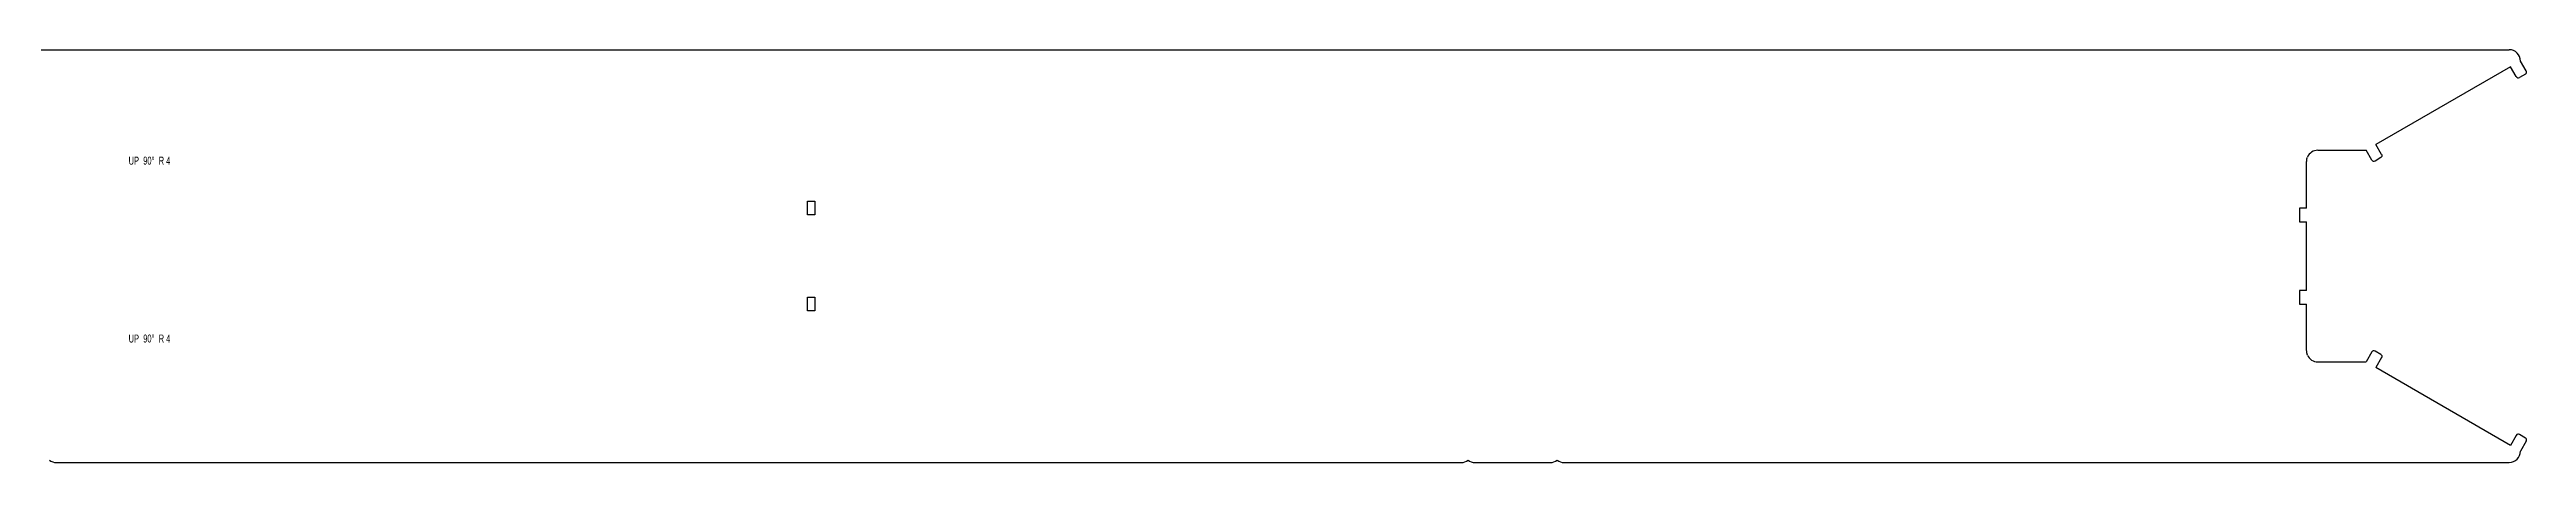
# Model space of a CAD drawing. Header units: millimetres. Extents: x 4 to 1987, y 4 to 184.
# Drawn here: x 903 to 1987, y 4 to 184 of the extents above; entities that cross this region are included whole.
import ezdxf

# ---------------------------------------------------------------- set-up
doc = ezdxf.new("R2010")
doc.units = ezdxf.units.MM
doc.layers.add('CUT', color=7, linetype='Continuous', lineweight=25)
doc.styles.add('SLDTEXTSTYLE0', font='TXT', dxfattribs={"width": 0.645833})

msp = doc.modelspace()

# ---------------------------------------------------------------- linework, layer by layer
at = {"layer": 'CUT', "color": 3}
for p, q in [((8.8, 184.4), (1979.5, 184.4)), ((1980.1, 176.9), (1921.2, 142.9)), ((1982.6, 172.6), (1980.1, 176.9)), ((1986.6, 173.7), (1984, 172.2)), ((1987, 175.1), (1984.5, 179.4)), ((1923.7, 138.6), (1921.2, 142.9)), ((1890.8, 115.1), (1890.8, 135.4)), ((1895.8, 140.4), (1916.9, 140.4)), ((1919.4, 136.1), (1916.9, 140.4)), ((1923.4, 137.2), (1920.8, 135.7)), ((1234.7, 112.1), (1234.7, 118.1)), ((1234.7, 118.1), (1237.9, 118.1)), ((1237.9, 112.1), (1234.7, 112.1)), ((1237.9, 118.1), (1237.9, 112.1)), ((1890.8, 115.1), (1887.7, 115.1)), ((1887.7, 115.1), (1887.7, 109.1)), ((1887.7, 109.1), (1890.8, 109.1)), ((1890.8, 79.1), (1890.8, 109.1)), ((1234.7, 70.1), (1234.7, 76.1)), ((1234.7, 76.1), (1237.9, 76.1)), ((1237.9, 76.1), (1237.9, 70.1)), ((1890.8, 79.1), (1887.7, 79.1)), ((1887.7, 79.1), (1887.7, 73.1)), ((1237.9, 70.1), (1234.7, 70.1)), ((1887.7, 73.1), (1890.8, 73.1)), ((1890.8, 52.8), (1890.8, 73.1)), ((1895.8, 47.8), (1916.9, 47.8)), ((1919.4, 52.2), (1916.9, 47.8)), ((1923.4, 51), (1920.8, 52.5)), ((1923.7, 49.7), (1921.2, 45.3)), ((1980.1, 11.3), (1921.2, 45.3)), ((1982.6, 15.7), (1980.1, 11.3)), ((1986.6, 14.5), (1984, 16)), ((1987, 13.2), (1984.5, 8.8)), ((905.8, 3.8), (1520.8, 3.8)), ((1526.8, 3.8), (1559.8, 3.8)), ((1565.8, 3.8), (1979.5, 3.8))]:
    msp.add_line(p, q, dxfattribs=at)
for centre, radius, start, end in [((1979.5, 179.4), 5, 0, 90), ((1986.1, 174.6), 1, 300, 30), ((1983.5, 173.1), 1, 210, 300), ((1895.8, 135.4), 5, 90, 156.4218), ((1920.3, 136.6), 1, 210, 300), ((1922.9, 138.1), 1, 300, 30), ((1895.8, 52.8), 5, 203.5782, 270), ((1920.3, 51.7), 1, 60, 150), ((1922.9, 50.2), 1, 330, 60), ((1983.5, 15.2), 1, 60, 150), ((1986.1, 13.7), 1, 330, 60), ((905.8, 8.8), 5, 233.1301, 270), ((1520.8, 8.8), 5, 270, 306.8699), ((1526.8, 8.8), 5, 233.1301, 270), ((1559.8, 8.8), 5, 270, 306.8699), ((1565.8, 8.8), 5, 233.1301, 270), ((1979.5, 8.8), 5, 270, 0)]:
    msp.add_arc(centre, radius, start, end, dxfattribs=at)
for points in [[(1890.8, 135.4), (1890.9, 135.7), (1890.9, 135.9), (1890.9, 136.1), (1890.9, 136.2), (1890.9, 136.3), (1890.9, 136.3), (1890.9, 136.4), (1890.9, 136.4), (1891, 136.4), (1891, 136.4), (1891, 136.5), (1891, 136.6), (1891, 136.8), (1891, 136.8), (1891.1, 136.9), (1891.1, 136.9), (1891.1, 136.9), (1891.1, 136.9), (1891.1, 137.1), (1891.2, 137.2), (1891.3, 137.4)], [(1891.3, 50.8), (1891.2, 51.1), (1891.1, 51.3), (1891.1, 51.5), (1891, 51.6), (1891, 51.7), (1891, 51.7), (1891, 51.8), (1891, 51.8), (1891, 51.8), (1891, 51.8), (1890.9, 51.9), (1890.9, 52), (1890.9, 52.1), (1890.9, 52.2), (1890.9, 52.2), (1890.9, 52.3), (1890.9, 52.3), (1890.9, 52.3), (1890.9, 52.4), (1890.9, 52.6), (1890.8, 52.8)]]:
    msp.add_open_spline(points, degree=3, knots=[0, 0, 0, 0, 0.25, 0.25, 0.375, 0.375, 0.4375, 0.4375, 0.46875, 0.46875, 0.5, 0.5, 0.625, 0.625, 0.6875, 0.6875, 0.71875, 0.71875, 0.75, 0.75, 1, 1, 1, 1], dxfattribs=at)

# ---------------------------------------------------------------- texts
at = {"color": 7, "linetype": 'Continuous', "lineweight": 0, "char_height": 3.5, "attachment_point": 2, "style": 'SLDTEXTSTYLE0'}
for insert in [(946.6, 137.6), (946.6, 59.8)]:
    msp.add_mtext('UP  90°  R 4', dxfattribs=dict(at, insert=insert))

doc.saveas('drawing.dxf')
